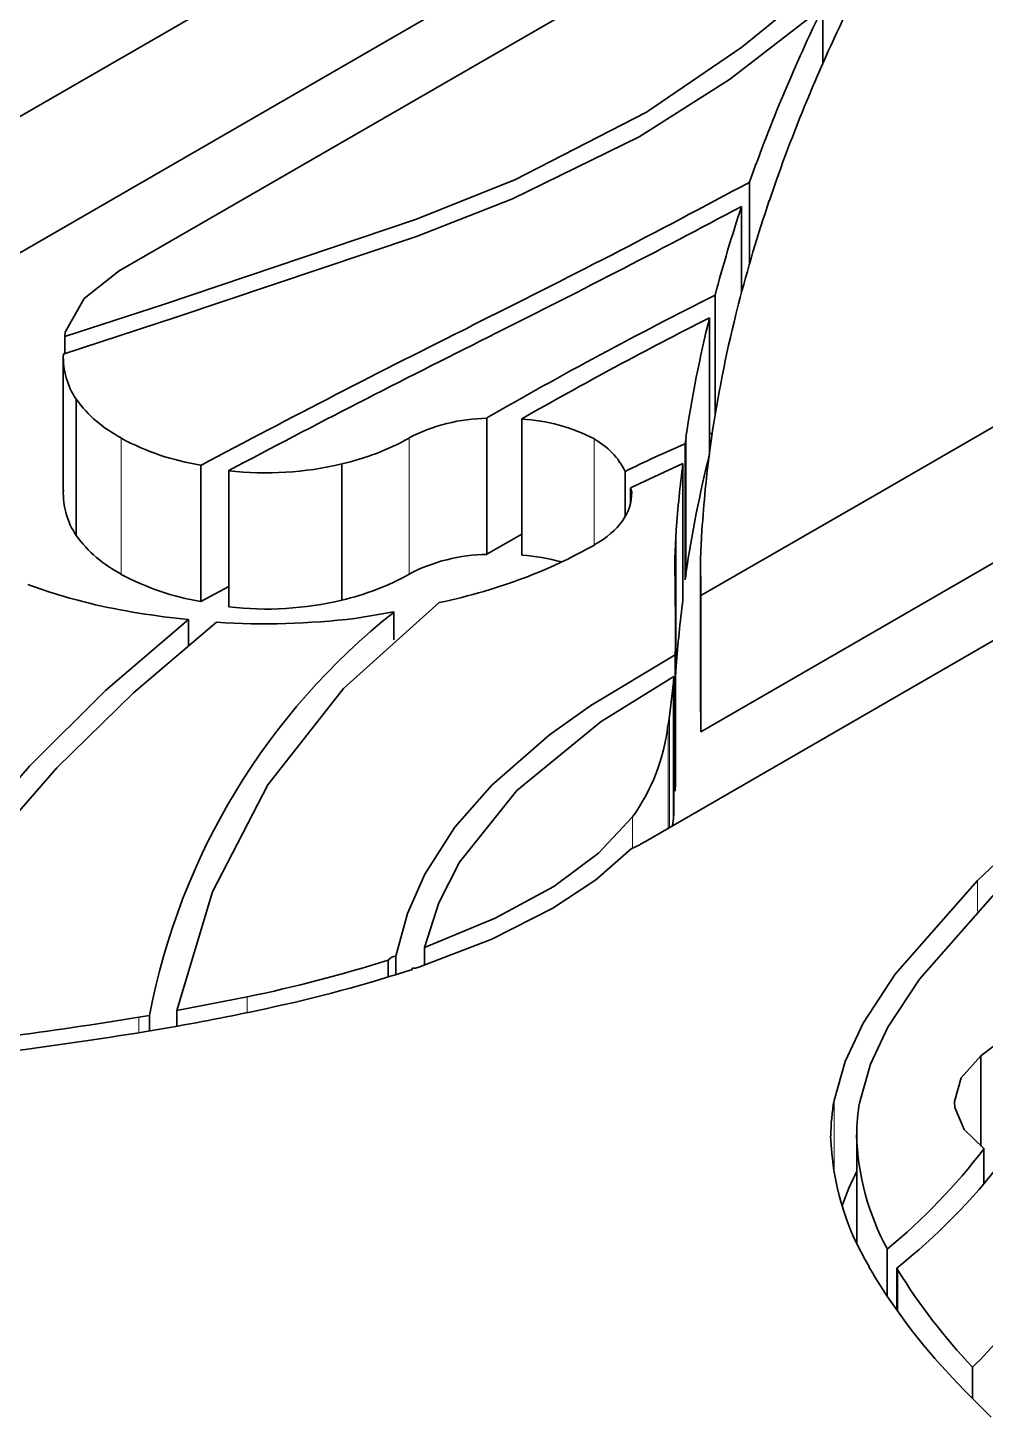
# Model space of a CAD drawing. Extents: x -131 to 1002, y -402 to 783.
# Drawn here: x 728.717 to 731.588, y 601.605 to 605.77 of the extents above; entities that cross this region are included whole.
import ezdxf

# ---------------------------------------------------------------- set-up
doc = ezdxf.new("R2010")
doc.units = 0

msp = doc.modelspace()

# ---------------------------------------------------------------- linework, layer by layer
at = {"color": 7, "lineweight": 35, "ltscale": 0.061501}
msp.add_line((730.5726, 606.5891), (728.4422, 605.359), dxfattribs=at)
at = {"color": 7, "lineweight": 35, "ltscale": 0.061499}
msp.add_line((728.9917, 605.0418), (731.1221, 606.2718), dxfattribs=at)
at = {"color": 7, "lineweight": 35, "ltscale": 0.0615}
msp.add_line((730.5726, 606.1808), (728.4422, 604.9508), dxfattribs=at)
at = {"color": 7, "lineweight": 35, "ltscale": 0.004189}
msp.add_line((731.1009, 605.8308), (731.1009, 605.6633), dxfattribs=at)
at = {"color": 7, "lineweight": 35, "ltscale": 0.006102}
msp.add_line((730.8814, 605.3079), (730.8814, 605.0638), dxfattribs=at)
at = {"color": 7, "lineweight": 35, "ltscale": 0.001079}
msp.add_line((730.9404, 605.2521), (730.9545, 605.2929), dxfattribs=at)
at = {"color": 7, "lineweight": 35, "ltscale": 0.006468}
msp.add_line((730.8569, 605.2346), (730.8569, 604.9759), dxfattribs=at)
at = {"color": 7, "lineweight": 35, "ltscale": 0.032576}
for p, q in [((732.3858, 605.0208), (731.2573, 604.3693)), ((732.3858, 604.6125), (731.2573, 603.9611))]:
    msp.add_line(p, q, dxfattribs=at)
at = {"color": 7, "lineweight": 35, "ltscale": 0.00899}
msp.add_line((730.7778, 604.9683), (730.7778, 604.6086), dxfattribs=at)
at = {"color": 7, "lineweight": 35, "ltscale": 0.007782}
msp.add_line((729.124, 604.941), (728.828, 604.8447), dxfattribs=at)
at = {"color": 7, "lineweight": 35, "ltscale": 0.00082306}
msp.add_line((730.8401, 604.9104), (730.8481, 604.9423), dxfattribs=at)
at = {"color": 7, "lineweight": 35, "ltscale": 0.008889}
msp.add_line((728.8237, 604.792), (729.1617, 604.9023), dxfattribs=at)
at = {"color": 7, "lineweight": 35, "ltscale": 0.010207}
for p, q in [((730.761, 604.9007), (730.761, 604.4924)), ((728.8237, 604.7878), (728.8237, 604.3796)), ((730.0938, 604.6003), (730.0938, 604.1921)), ((730.1981, 604.5978), (730.1981, 604.1895)), ((730.6876, 604.5231), (730.6876, 604.1148)), ((730.6812, 604.4635), (730.6812, 604.0552)), ((729.2361, 604.4582), (729.2361, 604.0499)), ((730.7339, 604.1652), (730.7339, 603.7569)), ((730.7351, 604.0729), (730.7351, 603.6647)), ((730.6526, 603.8081), (730.6526, 603.3998)), ((730.6538, 603.8253), (730.6538, 603.417))]:
    msp.add_line(p, q, dxfattribs=at)
at = {"color": 7, "lineweight": 35, "ltscale": 0.000318441}
msp.add_line((728.828, 604.8447), (728.829, 604.8574), dxfattribs=at)
at = {"color": 7, "lineweight": 35, "ltscale": 0.00128}
msp.add_line((728.828, 604.8447), (728.828, 604.7935), dxfattribs=at)
at = {"color": 7, "lineweight": 35, "ltscale": 0.010205}
for p, q in [((728.8627, 604.6566), (728.8627, 604.2484)), ((729.3202, 604.4426), (729.3202, 604.0344)), ((729.6588, 604.4624), (729.6588, 604.0542)), ((730.7352, 604.0678), (730.7352, 603.6596)), ((730.6595, 603.9839), (730.6595, 603.5757)), ((730.6578, 603.89), (730.6578, 603.4818))]:
    msp.add_line(p, q, dxfattribs=at)
at = {"color": 7, "lineweight": 35, "ltscale": 0.000254534}
msp.add_line((730.7701, 604.5562), (730.761, 604.5516), dxfattribs=at)
at = {"color": 7, "lineweight": 13, "ltscale": 0.010207}
for p, q in [((728.9973, 604.5401), (728.9973, 604.1318)), ((730.6906, 604.5428), (730.6906, 604.1345)), ((730.6586, 603.9128), (730.6586, 603.5046))]:
    msp.add_line(p, q, dxfattribs=at)
at = {"color": 7, "lineweight": 13, "ltscale": 0.010205}
for p, q in [((729.8607, 604.54), (729.8607, 604.1318)), ((730.6614, 604.2643), (730.6614, 603.8561))]:
    msp.add_line(p, q, dxfattribs=at)
at = {"color": 7, "lineweight": 13, "ltscale": 0.007928}
msp.add_line((730.4157, 604.5369), (730.4157, 604.2197), dxfattribs=at)
at = {"color": 7, "lineweight": 35, "ltscale": 0.000498271}
for p, q in [((730.6906, 604.5428), (730.6876, 604.5231)), ((730.6906, 604.1345), (730.6876, 604.1148))]:
    msp.add_line(p, q, dxfattribs=at)
at = {"color": 7, "lineweight": 35, "ltscale": 0.00072161}
msp.add_line((730.7629, 604.5106), (730.767, 604.5391), dxfattribs=at)
at = {"color": 7, "lineweight": 35, "ltscale": 0.004335}
msp.add_line((730.5237, 604.3909), (730.6812, 604.4635), dxfattribs=at)
at = {"color": 7, "lineweight": 35, "ltscale": 0.003406}
msp.add_line((730.5078, 604.4402), (730.5078, 604.304), dxfattribs=at)
at = {"color": 7, "lineweight": 35, "ltscale": 0.00033199}
msp.add_line((730.5278, 604.3782), (730.5237, 604.3909), dxfattribs=at)
at = {"color": 7, "lineweight": 35, "ltscale": 0.00118}
msp.add_line((730.5237, 604.3909), (730.5237, 604.3437), dxfattribs=at)
at = {"color": 7, "lineweight": 35, "ltscale": 0.015074}
msp.add_line((731.2573, 604.3693), (730.7352, 604.0678), dxfattribs=at)
at = {"color": 7, "lineweight": 35, "ltscale": 0.002141}
msp.add_line((730.6614, 604.2643), (730.657, 604.1788), dxfattribs=at)
at = {"color": 7, "lineweight": 35, "ltscale": 0.002113}
msp.add_line((730.734, 604.1783), (730.7384, 604.2627), dxfattribs=at)
at = {"color": 7, "lineweight": 35, "ltscale": 0.003007}
msp.add_line((730.1981, 604.2519), (730.0938, 604.1921), dxfattribs=at)
at = {"color": 7, "lineweight": 35, "ltscale": 0.00014801}
msp.add_line((730.6569, 604.1718), (730.6569, 604.1658), dxfattribs=at)
at = {"color": 7, "lineweight": 35, "ltscale": 0.000186157}
msp.add_line((730.657, 604.1788), (730.657, 604.1714), dxfattribs=at)
at = {"color": 7, "lineweight": 35, "ltscale": 0.00072937}
msp.add_line((730.657, 604.1733), (730.657, 604.1441), dxfattribs=at)
at = {"color": 7, "lineweight": 35, "ltscale": 0.000184657}
msp.add_line((730.7339, 604.1709), (730.734, 604.1783), dxfattribs=at)
at = {"color": 7, "lineweight": 35, "ltscale": 0.002001}
msp.add_line((730.6569, 604.1658), (730.6581, 604.0858), dxfattribs=at)
at = {"color": 7, "lineweight": 35, "ltscale": 0.000143433}
msp.add_line((730.7339, 604.1652), (730.7339, 604.1709), dxfattribs=at)
at = {"color": 7, "lineweight": 35, "ltscale": 0.00197}
for p, q in [((730.7351, 604.0864), (730.7339, 604.1652)), ((730.7351, 603.6781), (730.7339, 603.7569))]:
    msp.add_line(p, q, dxfattribs=at)
at = {"color": 7, "lineweight": 35, "ltscale": 0.002385}
msp.add_line((729.3203, 604.0948), (729.2361, 604.0499), dxfattribs=at)
at = {"color": 7, "lineweight": 35, "ltscale": 0.035898}
msp.add_line((730.5688, 603.3309), (731.8123, 604.0489), dxfattribs=at)
at = {"color": 7, "lineweight": 35, "ltscale": 0.002548}
msp.add_line((730.6581, 604.0858), (730.6595, 603.9839), dxfattribs=at)
at = {"color": 7, "lineweight": 35, "ltscale": 0.00046387}
msp.add_line((730.7352, 604.0678), (730.7351, 604.0864), dxfattribs=at)
at = {"color": 7, "lineweight": 13, "ltscale": 0.000306702}
msp.add_line((730.7351, 604.0864), (730.7351, 604.0741), dxfattribs=at)
at = {"color": 7, "lineweight": 35, "ltscale": 0.002955}
msp.add_line((729.6981, 603.9995), (729.8147, 604.0191), dxfattribs=at)
at = {"color": 7, "lineweight": 35, "ltscale": 0.0021}
msp.add_line((729.8147, 604.0191), (729.8147, 603.9351), dxfattribs=at)
at = {"color": 7, "lineweight": 35, "ltscale": 0.001915}
msp.add_line((729.1993, 603.9963), (729.1993, 603.9197), dxfattribs=at)
at = {"color": 7, "lineweight": 35, "ltscale": 0.001776}
msp.add_line((730.6595, 603.9839), (730.6586, 603.9128), dxfattribs=at)
at = {"color": 7, "lineweight": 35, "ltscale": 0.015073}
msp.add_line((731.2573, 603.9611), (730.7352, 603.6596), dxfattribs=at)
at = {"color": 7, "lineweight": 35, "ltscale": 0.000572603}
msp.add_line((730.6586, 603.9128), (730.6578, 603.89), dxfattribs=at)
at = {"color": 7, "lineweight": 35, "ltscale": 0.000762881}
msp.add_line((730.6614, 603.8561), (730.6595, 603.8257), dxfattribs=at)
at = {"color": 7, "lineweight": 35, "ltscale": 0.00257}
msp.add_line((730.6526, 603.8081), (730.6409, 603.706), dxfattribs=at)
at = {"color": 7, "lineweight": 35, "ltscale": 0.000429751}
for p, q in [((730.6538, 603.8253), (730.6526, 603.8081)), ((730.6538, 603.417), (730.6526, 603.3998))]:
    msp.add_line(p, q, dxfattribs=at)
at = {"color": 7, "lineweight": 35, "ltscale": 0.000675213}
msp.add_line((730.6409, 603.706), (730.6371, 603.6793), dxfattribs=at)
at = {"color": 7, "lineweight": 13, "ltscale": 0.007722}
msp.add_line((730.6371, 603.6793), (730.6371, 603.3704), dxfattribs=at)
at = {"color": 7, "lineweight": 13, "ltscale": 0.008334}
msp.add_line((730.6409, 603.706), (730.6409, 603.3726), dxfattribs=at)
at = {"color": 7, "lineweight": 35, "ltscale": 0.001778}
msp.add_line((730.6595, 603.5757), (730.6586, 603.5046), dxfattribs=at)
at = {"color": 7, "lineweight": 35, "ltscale": 0.000571078}
msp.add_line((730.6586, 603.5046), (730.6578, 603.4818), dxfattribs=at)
at = {"color": 7, "lineweight": 13, "ltscale": 0.002365}
msp.add_line((730.5297, 603.4046), (730.5297, 603.31), dxfattribs=at)
at = {"color": 7, "lineweight": 35, "ltscale": 0.000546139}
msp.add_line((730.6526, 603.3998), (730.6504, 603.3781), dxfattribs=at)
at = {"color": 7, "lineweight": 35, "ltscale": 0.000716522}
msp.add_line((730.526, 603.3083), (730.5517, 603.321), dxfattribs=at)
at = {"color": 7, "lineweight": 35, "ltscale": 7.93017e-05}
msp.add_line((730.5517, 603.321), (730.5544, 603.3226), dxfattribs=at)
at = {"color": 7, "lineweight": 35, "ltscale": 0.000414301}
msp.add_line((730.5544, 603.3226), (730.5688, 603.3309), dxfattribs=at)
at = {"color": 7, "lineweight": 13, "ltscale": 0.002298}
msp.add_line((731.5643, 603.2135), (731.5643, 603.1216), dxfattribs=at)
at = {"color": 7, "lineweight": 35, "ltscale": 0.001344}
msp.add_line((729.9065, 603.0133), (729.9065, 602.9595), dxfattribs=at)
at = {"color": 7, "lineweight": 35, "ltscale": 0.001266}
msp.add_line((729.7981, 602.9749), (729.7981, 602.9243), dxfattribs=at)
at = {"color": 7, "lineweight": 35, "ltscale": 0.001385}
msp.add_line((729.8211, 602.9868), (729.8211, 602.9314), dxfattribs=at)
at = {"color": 7, "lineweight": 35, "ltscale": 0.000538021}
msp.add_line((729.8502, 602.9406), (729.8707, 602.9473), dxfattribs=at)
at = {"color": 7, "lineweight": 35, "ltscale": 0.000261545}
msp.add_line((729.8799, 602.9505), (729.8898, 602.9539), dxfattribs=at)
at = {"color": 7, "lineweight": 35, "ltscale": 0.00539}
msp.add_line((729.3754, 602.8648), (729.1636, 602.8244), dxfattribs=at)
at = {"color": 7, "lineweight": 13, "ltscale": 0.001186}
msp.add_line((729.3754, 602.8648), (729.3754, 602.8174), dxfattribs=at)
at = {"color": 7, "lineweight": 35, "ltscale": 0.000801224}
msp.add_line((729.0821, 602.809), (729.0505, 602.8038), dxfattribs=at)
at = {"color": 7, "lineweight": 13, "ltscale": 0.00116}
msp.add_line((729.0505, 602.8038), (729.0505, 602.7574), dxfattribs=at)
at = {"color": 7, "lineweight": 35, "ltscale": 0.001158}
msp.add_line((729.0821, 602.809), (729.0821, 602.7627), dxfattribs=at)
at = {"color": 7, "lineweight": 35, "ltscale": 0.001192}
msp.add_line((729.1636, 602.8244), (729.1636, 602.7767), dxfattribs=at)
at = {"color": 7, "lineweight": 35, "ltscale": 0.001048}
msp.add_line((729.0718, 602.7609), (729.1131, 602.7679), dxfattribs=at)
at = {"color": 7, "lineweight": 35, "ltscale": 0.003873}
msp.add_line((731.6982, 602.7821), (731.5749, 602.6883), dxfattribs=at)
at = {"color": 7, "lineweight": 35, "ltscale": 0.006776}
msp.add_line((731.5749, 602.6883), (731.5749, 602.4172), dxfattribs=at)
at = {"color": 7, "lineweight": 13, "ltscale": 0.005426}
msp.add_line((731.1345, 602.5544), (731.1345, 602.3373), dxfattribs=at)
at = {"color": 7, "lineweight": 35, "ltscale": 0.000469539}
msp.add_line((731.4951, 602.5516), (731.4964, 602.5329), dxfattribs=at)
at = {"color": 7, "lineweight": 35, "ltscale": 0.008095}
msp.add_line((731.2023, 602.4508), (731.2023, 602.127), dxfattribs=at)
at = {"color": 7, "lineweight": 35, "ltscale": 0.002646}
msp.add_line((731.5839, 602.4107), (731.5839, 602.3049), dxfattribs=at)
at = {"color": 7, "lineweight": 35, "ltscale": 0.003526}
msp.add_line((731.2938, 602.1081), (731.2938, 601.967), dxfattribs=at)
at = {"color": 7, "lineweight": 35, "ltscale": 0.000694518}
msp.add_line((731.239, 602.0555), (731.2532, 602.0317), dxfattribs=at)
at = {"color": 7, "lineweight": 35, "ltscale": 0.000166957}
msp.add_line((731.326, 602.0461), (731.3226, 602.0518), dxfattribs=at)
at = {"color": 7, "lineweight": 35, "ltscale": 0.003163}
msp.add_line((731.3226, 602.0518), (731.3226, 601.9253), dxfattribs=at)
at = {"color": 7, "lineweight": 13, "ltscale": 0.003139}
msp.add_line((731.326, 602.0461), (731.326, 601.9205), dxfattribs=at)
at = {"color": 7, "lineweight": 35, "ltscale": 0.002354}
msp.add_line((731.5491, 601.7546), (731.5491, 601.6604), dxfattribs=at)
at = {"color": 7, "lineweight": 35, "ltscale": 0.00072196}
msp.add_line((731.5065, 601.7045), (731.5265, 601.6837), dxfattribs=at)
at = {"color": 7, "lineweight": 35, "ltscale": 0.002792}
msp.add_line((731.5265, 601.6837), (731.6054, 601.6046), dxfattribs=at)
at = {"color": 7, "lineweight": 35}
for points in [[(731.1652, 605.9622), (730.8584, 605.7116), (730.5717, 605.5172), (730.1773, 605.3143), (729.8801, 605.1957), (729.124, 604.941)], [(729.1617, 604.9023), (729.883, 605.1449), (730.1703, 605.2572), (730.5502, 605.4433), (730.8205, 605.6151), (731.1009, 605.8308)], [(728.829, 604.8574), (728.8865, 604.9584), (728.9917, 605.0418)], [(729.1636, 602.8244), (729.2711, 603.18), (729.4372, 603.5008), (729.6633, 603.789), (729.951, 604.0467)], [(729.1993, 603.9963), (728.9507, 603.7835), (728.7222, 603.5566), (728.56, 603.3683), (728.4161, 603.1711), (728.278, 602.9362), (728.1703, 602.6895)], [(728.2531, 602.6984), (728.3619, 602.9417), (728.5008, 603.1735), (728.6438, 603.3666), (728.8045, 603.5511), (729.0339, 603.7765), (729.2831, 603.9877)], [(730.6578, 603.89), (730.4049, 603.7383), (730.2809, 603.6501), (730.1086, 603.4999), (729.998, 603.3732), (729.9078, 603.2325), (729.8557, 603.1144), (729.8211, 602.9868)], [(729.9065, 603.0133), (729.9494, 603.1464), (730.0118, 603.2687), (730.1833, 603.4835), (730.4361, 603.6902), (730.6538, 603.8253)], [(732.5528, 603.8331), (732.3196, 603.7552), (732.1149, 603.656), (731.9083, 603.5211), (731.7851, 603.4224), (731.5643, 603.2135)], [(730.5297, 603.4046), (730.4279, 603.2957), (730.2946, 603.1962), (730.1187, 603.1003), (729.9065, 603.0133)], [(729.8898, 602.9539), (730.1081, 603.0378), (730.2911, 603.1305), (730.4199, 603.2161), (730.526, 603.3083)], [(731.5643, 603.2135), (731.3179, 602.9333), (731.2212, 602.7855), (731.1676, 602.6713), (731.1345, 602.5544)], [(731.2112, 602.5497), (731.2433, 602.663), (731.2955, 602.7737), (731.3902, 602.9177), (731.6316, 603.1916)], [(729.8707, 602.9473), (729.8699, 602.9491), (729.8696, 602.9501), (729.8712, 602.9509), (729.8768, 602.9507), (729.8799, 602.9505)], [(731.5749, 602.6883), (731.5151, 602.6225), (731.4951, 602.5516)], [(731.4964, 602.5329), (731.5242, 602.4672), (731.5839, 602.4107)]]:
    msp.add_lwpolyline(points, dxfattribs=at)
for centre, radius, start, end in [((723.8884, 619.0977), 14.0191, 287.7529, 291.43864), ((735.5592, 603.6866), 4.8769, 153.2803, 160.7702), ((735.577, 603.6418), 4.9826, 153.9396, 160.4639), ((717.9747, 629.2789), 27.2251, 296.32593, 298.29924), ((715.9402, 633.2402), 31.7306, 296.50155, 298.04137), ((735.3085, 603.7675), 4.6871, 161.7588, 165.1558), ((735.1172, 603.8409), 4.4089, 161.3313, 165.5324), ((736.4624, 593.5723), 12.735, 116.51095, 120.00631), ((736.421, 593.7033), 12.5465, 116.81569, 119.73503), ((734.4711, 603.9831), 3.8218, 166.108, 171.5787), ((734.6061, 603.976), 3.8802, 166.0647, 171.6549), ((745.2492, 574.3604), 34.0926, 116.47822, 118.01464), ((745.8929, 573.1625), 35.3994, 116.49724, 117.91528), ((729.0469, 604.7825), 0.2232, 177.5541, 214.3338), ((729.1735, 604.884), 0.3857, 216.179, 242.8711), ((730.102, 604.0759), 0.5238, 90.9008, 117.4623), ((730.1707, 604.0703), 0.5276, 62.2886, 87.02), ((729.3573, 605.2096), 0.7606, 241.736, 260.8374), ((729.4848, 605.2208), 0.7778, 282.9221, 298.9096), ((730.3123, 604.3456), 0.2172, 25.8273, 61.6023), ((732.2452, 600.9242), 3.9216, 113.4024, 116.296), ((734.2041, 604.0458), 3.4724, 172.3088, 176.4198), ((734.0991, 604.0198), 3.4465, 172.6033, 175.9303), ((734.4711, 603.5748), 3.8218, 166.108, 171.5787), ((729.4326, 605.4013), 0.9655, 263.3137, 283.5481), ((729.0469, 604.3742), 0.2232, 177.5541, 214.3338), ((729.1735, 604.4757), 0.3857, 216.179, 242.8711), ((729.6606, 605.5551), 1.5343, 286.0532, 299.4853), ((730.102, 603.6677), 0.5238, 90.9008, 117.4623), ((730.1422, 603.5098), 0.682, 75.0514, 85.2943), ((729.3573, 604.8014), 0.7606, 241.736, 260.8374), ((729.4848, 604.8125), 0.7778, 282.9221, 298.9096), ((729.351, 605.8561), 1.8662, 250.15, 256.0767), ((729.4326, 604.993), 0.9655, 263.3137, 283.5481), ((729.4715, 606.2443), 2.2492, 282.3092, 285.8264), ((734.0991, 603.6115), 3.4465, 172.6033, 175.9303), ((729.3986, 606.1641), 2.1768, 256.8118, 264.7469), ((731.0688, 602.4319), 2.0219, 128.3125, 169.252), ((729.4255, 606.2832), 2.2999, 266.4521, 276.8074), ((730.06, 603.7443), 0.58, 324.1219, 353.5739), ((728.462, 607.246), 4.4753, 281.7767, 287.3707), ((729.8206, 602.9592), 0.0273, 88.9464, 145.0402), ((728.4444, 607.3931), 4.6692, 281.84, 287.5229), ((726.8546, 616.4094), 13.7818, 275.82353, 279.168), ((727.83, 610.298), 7.6386, 279.66964, 281.87957), ((726.7061, 617.5712), 14.9983, 275.6324, 279.07547), ((731.7177, 602.4482), 0.5928, 169.6839, 180.0675), ((731.7494, 602.4516), 0.547, 169.6626, 180.0809), ((731.9321, 602.4731), 0.8083, 181.8123, 211.0691), ((731.9636, 602.4731), 0.7621, 181.6787, 208.5909), ((730.1625, 603.4872), 1.7834, 309.3625, 322.8622), ((731.9282, 601.9736), 0.8138, 153.0564, 161.0012), ((730.1955, 603.4774), 1.8172, 308.3307, 322.7028), ((732.8331, 602.9965), 1.8515, 211.4133, 224.2442), ((732.8436, 602.9811), 1.7829, 211.6361, 223.456)]:
    msp.add_arc(centre, radius, start, end, dxfattribs=at)
for centre, major_axis, ratio, start_param, end_param in [((693.1696, 614.0372), (37.3536, -9.6959), 0.060838, 6.221465, 6.298881), ((728.4596, 607.059), (2.9314, -5.4182), 0.350189, 0.089688, 0.320255)]:
    msp.add_ellipse(centre, major_axis=major_axis, ratio=ratio, start_param=start_param, end_param=end_param, dxfattribs=at)

doc.saveas('drawing.dxf')
